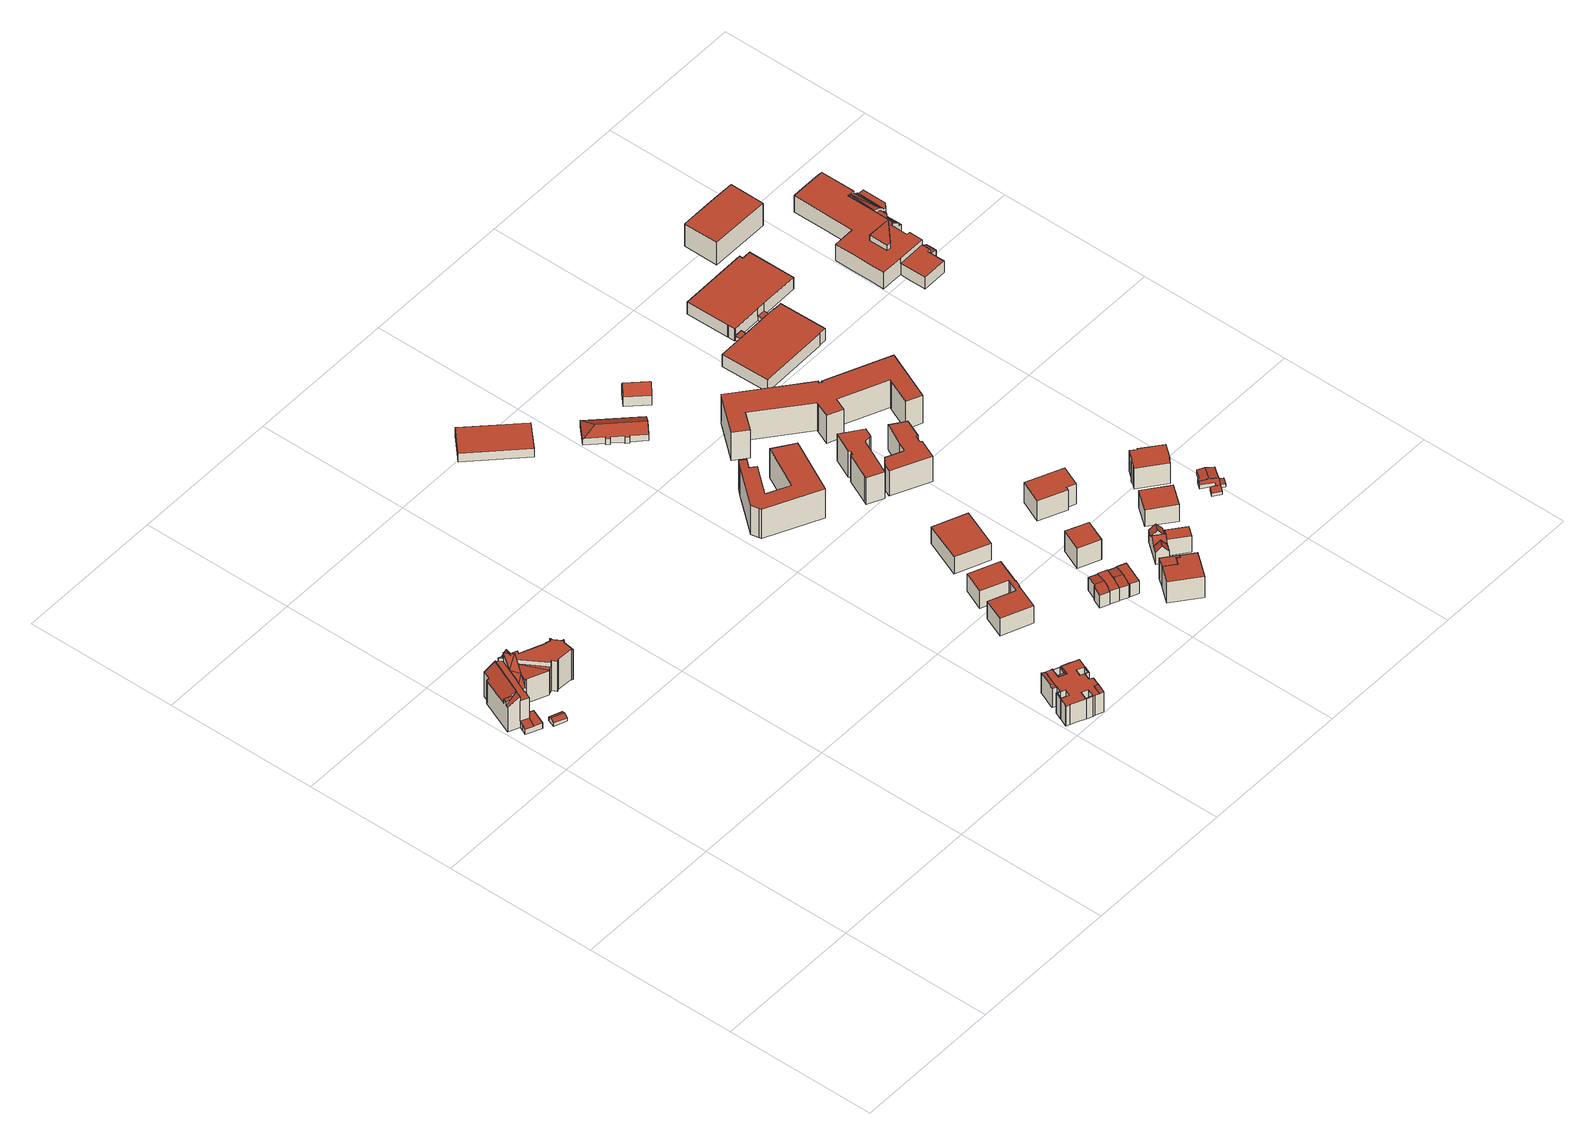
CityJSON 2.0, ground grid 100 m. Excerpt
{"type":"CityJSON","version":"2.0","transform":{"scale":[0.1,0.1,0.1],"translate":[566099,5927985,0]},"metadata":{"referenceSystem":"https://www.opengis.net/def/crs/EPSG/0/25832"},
"CityObjects":{
"building1":{"type":"Building","attributes":{"Gemeindeschluessel":"02100137","Geometrietyp2DReferenz":"3000","function":"31001_2460","roofType":"3100","measuredHeight":4.03,"storeysAboveGround":1},"address":[{"country":"Germany","locality":"Hamburg","thoroughfareName":"Mengestraße","postcode":"21107"}],"geometry":[{"type":"Solid","lod":"2","boundaries":[[[[0,1,2,3]],[[4,5,1,0]],[[3,2,6,7]],[[5,4,8,9]],[[4,0,3,7,8]],[[2,1,5,9,6]],[[9,8,7,6]]]],"semantics":{"surfaces":[{"type":"RoofSurface"},{"type":"WallSurface"},{"type":"GroundSurface"}],"values":[[0,0,1,1,1,1,2]]}}]},
"building2":{"type":"Building","attributes":{"name":"Kundenzentrum Wilhelmsburg","Gemeindeschluessel":"02100137","Geometrietyp2DReferenz":"3000","function":"31001_3010","roofType":"1000","measuredHeight":27.87,"storeysAboveGround":5},"address":[{"country":"Germany","locality":"Hamburg","thoroughfareNumber":"19","thoroughfareName":"Mengestraße","postcode":"21107"}],"geometry":[{"type":"Solid","lod":"2","boundaries":[[[[10,11,12,13,14]],[[15,16,17,18,19,11]],[[20,21,22,23,24,25]],[[26,27,28]],[[29,30,31,32]],[[29,32,33]],[[34,30,29]],[[35,36,37,38]],[[39,40,41,42]],[[43,44,45,39,42,46]],[[47,48,49,50]],[[10,15,11]],[[18,17,51]],[[19,12,11]],[[52,17,16]],[[24,23,53,54]],[[55,56,57,58]],[[56,59,60,57]],[[61,62,28,27]],[[63,64,22,21]],[[62,65,26,28]],[[66,20,25]],[[67,68,69,70]],[[71,31,30]],[[72,30,73,41]],[[29,49,46,34]],[[74,29,33]],[[75,76,77,78]],[[76,79,80,77]],[[36,35,81,82]],[[35,38,41,40]],[[41,38,37,83,72]],[[45,44,84,85]],[[86,87,43,46]],[[88,89,90,91]],[[89,92,93,90]],[[92,94,95,93]],[[94,96,97,95]],[[96,98,99,97]],[[100,101,102,103]],[[101,104,105,102]],[[104,106,107,105]],[[106,108,109,107]],[[108,110,111,109]],[[110,112,113,111]],[[112,114,115,113]],[[114,116,117,115]],[[116,118,119,117]],[[120,86,46,49,48]],[[121,122,123,124]],[[71,30,72,83,68,67,125,65,62,61,126,64,63,127,128,129]],[[58,130,13,12,19,18,51,55]],[[16,15,10,14,126,61,27,26,65,125,131,52]],[[129,128,132,133]],[[79,74,33,32,31,71,129,133,80]],[[134,135,136,78,77,80,133,132,137,138,54,53,139,130,58,57,60,70,69,82,81,140,141,85,84,91,90,93,95,97,99,124,123,103,102,105,107,109,111,113,115,117,119,142]],[[118,116,114,112,110,108,106,104,101,100,122,121,98,96,94,92,89,88,87,86,120,143,144]],[[139,64,126,14,13,130]],[[35,40,39,45,85,81]],[[134,143,120,48,47,135]],[[143,134,142,144]],[[144,142,119,118]],[[100,103,123,122]],[[121,124,99,98]],[[84,44,43,87,88,91]],[[135,47,50,145,136]],[[78,136,145,75]],[[46,42,41,73,34]],[[69,68,83,37,36,82]],[[138,137,146,147]],[[132,128,127,148,146,137]],[[60,59,131,125,67,70]],[[138,147,66,25,24,54]],[[127,63,21,20,148]],[[53,23,22,64,139]],[[85,141,140,81]],[[145,50,49,29,74,79,76,75]],[[73,30,34]],[[20,66,147,146,148]],[[131,59,56,55,51,17,52]]]],"semantics":{"surfaces":[{"type":"RoofSurface"},{"type":"WallSurface"},{"type":"GroundSurface"}],"values":[[0,0,0,0,0,0,0,0,0,0,0,1,1,1,1,1,1,1,1,1,1,1,1,1,1,1,1,1,1,1,1,1,1,1,1,1,1,1,1,1,1,1,1,1,1,1,1,1,1,1,0,1,1,1,1,2,0,1,1,1,1,1,1,1,1,1,1,1,1,1,1,1,1,1,1,0,0,0,0,0]]}}]},
"building3":{"type":"Building","attributes":{"Gemeindeschluessel":"02100137","Geometrietyp2DReferenz":"3000","function":"31001_1010","roofType":"1000","measuredHeight":15.81,"storeysAboveGround":4},"address":[{"country":"Germany","locality":"Hamburg","thoroughfareNumber":"6","thoroughfareName":"Am Inselpark","postcode":"21109"}],"geometry":[{"type":"Solid","lod":"2","boundaries":[[[[149,150,151]],[[152,153,151,150,154]],[[155,156,157,158]],[[159,160,161,162,155,158]],[[163,164,165,166,167,168]],[[169,161,160,152,154]],[[170,171,172,173]],[[174,175,176,177]],[[175,178,179,176]],[[180,181,182,183]],[[184,185,186,187]],[[188,189,171,170]],[[190,191,157,156]],[[192,193,194,195]],[[193,196,150,149]],[[197,198,199,200]],[[196,201,154,150]],[[202,203,204,205]],[[206,207,167,166]],[[208,209,210,211]],[[164,212,165]],[[163,168,213,214]],[[215,216,217,218]],[[201,219,169,154]],[[206,166,165]],[[220,221,222,223]],[[221,224,225,222]],[[226,227,228,229]],[[227,230,231,228]],[[232,233,234,235]],[[236,237,238,239]],[[156,155,162,240,241,242,243,244,190]],[[169,219,245,246,247,220,223,248,249,250,251,240,162,161]],[[225,252,239,238,253,218,217,254,255,256,214,213,257,211,210,258,259,260,261,262,177,176,179,229,228,231,183,182,263,264,265,266,267,268,243,242,241,240,251,250,249,248,223,222],[269,270,271,272,273,274,275,276,277],[278,195,194,279,280,281,282,283,284],[200,199,205,204,285],[286,235,234,287,288,289,187,186]],[[290,291,292,293,209,208,207,206,165,212,294,295,216,215,296,237,236,297,224,221,220,247,246,245,219,201,196,193,192,191,190,244,298,299,300,181,180,230,227,226,178,175,174,301],[302,185,184,303,304,305,233,232],[306,203,202,198,197],[307,308,309,310,311,312,313,314,315]],[[259,292,291,290,261,260]],[[300,299,298,316,317,188,170,173,181]],[[171,189,318,319,320,267,266,265,264,263,172]],[[284,283,159,158,157,191,192,195,278]],[[149,151,153,280,279,194,193]],[[152,160,159,283,282,281,280,153]],[[256,255,254,295,294,212,164,163,214]],[[270,269,307,315,314,271]],[[312,311,274,273,272,271,314,313]],[[310,309,276,275,274,311]],[[252,225,224,297,236,239]],[[276,309,308,307,269,277]],[[295,254,217,216]],[[238,237,296,215,218,253]],[[213,168,167,207,208,211,257]],[[210,209,293,292,259,258]],[[205,199,198,202]],[[204,203,306,197,200,285]],[[298,244,243,268,267,320,316]],[[186,185,302,232,235,286]],[[303,184,187,289,288,304]],[[181,173,172,263,182]],[[183,231,230,180]],[[304,288,287,234,233,305]],[[261,290,301,174,177,262]],[[226,229,179,178]],[[317,316,320,319,318,189,188]]]],"semantics":{"surfaces":[{"type":"RoofSurface"},{"type":"WallSurface"},{"type":"GroundSurface"}],"values":[[0,0,0,0,0,0,0,1,1,1,1,1,1,1,1,1,1,1,1,1,1,1,1,1,1,1,1,1,1,1,1,1,1,2,0,1,1,1,1,1,1,1,1,1,1,1,1,1,1,1,1,1,1,1,1,1,1,1,1,1,1,0]]}}]},
"building4":{"type":"Building","attributes":{"Gemeindeschluessel":"02100137","Geometrietyp2DReferenz":"3000","function":"31001_1010","roofType":"1000","measuredHeight":13.45,"storeysAboveGround":3},"address":[{"country":"Germany","locality":"Hamburg","thoroughfareNumber":"3a","thoroughfareName":"Am Inselpark","postcode":"21109"}],"geometry":[{"type":"Solid","lod":"2","boundaries":[[[[321,322,323,324]],[[325,326,327,328]],[[329,330,331,332]],[[333,334,335,336]],[[337,338,339,340]],[[338,341,342,339]],[[341,343,344,342]],[[336,345,346,333]],[[331,347,324,323,345,336,335,328,327,340,339,342,344,332]],[[330,329,343,341,338,337,326,325,334,333,346,322,321,348]],[[329,332,344,343]],[[348,347,331,330]],[[325,328,335,334]],[[337,340,327,326]],[[321,324,347,348]],[[346,345,323,322]]]],"semantics":{"surfaces":[{"type":"WallSurface"},{"type":"GroundSurface"},{"type":"RoofSurface"}],"values":[[0,0,0,0,0,0,0,0,1,2,0,0,0,0,0,0]]}}]},
"building5":{"type":"Building","attributes":{"Gemeindeschluessel":"02100137","Geometrietyp2DReferenz":"3000","function":"31001_2010","roofType":"1000","measuredHeight":6.6,"storeysAboveGround":1},"address":[{"country":"Germany","locality":"Hamburg","thoroughfareName":"Dratelnstraße","postcode":"21109"}],"geometry":[{"type":"Solid","lod":"2","boundaries":[[[[349,350,351,352]],[[353,354,355,356]],[[351,350,353,356]],[[350,349,354,353]],[[349,352,355,354]],[[352,351,356,355]]]],"semantics":{"surfaces":[{"type":"RoofSurface"},{"type":"GroundSurface"},{"type":"WallSurface"}],"values":[[0,1,2,2,2,2]]}}]},
"building6":{"type":"Building","attributes":{"Gemeindeschluessel":"02100137","Geometrietyp2DReferenz":"3000","function":"31001_1020","roofType":"1000","measuredHeight":22.64,"storeysAboveGround":7},"address":[{"country":"Germany","locality":"Hamburg","thoroughfareNumber":"14a","thoroughfareName":"Neuenfelder Straße","postcode":"21109"}],"geometry":[{"type":"Solid","lod":"2","boundaries":[[[[357,358,359,360]],[[361,362,363,364]],[[365,366,367,368]],[[369,370,371,372]],[[368,373,374,365]],[[366,361,364,367]],[[360,359,375,372,371,376,377,378,379,373,368,367,364,363,380]],[[362,361,366,365,374,381,382,383,384,370,369,385,358,357,386]],[[385,375,359,358]],[[386,380,363,362]],[[384,376,371,370]],[[374,373,379,381]],[[369,372,375,385]],[[383,377,376,384]],[[381,379,378,382]],[[382,378,377,383]],[[357,360,380,386]]]],"semantics":{"surfaces":[{"type":"WallSurface"},{"type":"GroundSurface"},{"type":"RoofSurface"}],"values":[[0,0,0,0,0,0,1,2,0,0,0,0,0,0,0,0,0]]}}]},
"building7":{"type":"Building","attributes":{"Gemeindeschluessel":"02100137","Geometrietyp2DReferenz":"3000","function":"31001_1010","roofType":"3100","measuredHeight":11.09,"storeysAboveGround":3},"address":[{"country":"Germany","locality":"Hamburg","thoroughfareNumber":"5d","thoroughfareName":"Am Inselpark","postcode":"21109"}],"geometry":[{"type":"Solid","lod":"2","boundaries":[[[[387,388,389,390,391,392,393]],[[394,395,389,388]],[[392,391,396,397]],[[391,390,398,396]],[[387,393,399,400]],[[393,392,397,399]],[[395,394,401,402]],[[394,388,387,400,401]],[[390,389,395,402,398]],[[402,401,400,399,397,396,398]]]],"semantics":{"surfaces":[{"type":"RoofSurface"},{"type":"WallSurface"},{"type":"GroundSurface"}],"values":[[0,0,1,1,1,1,1,1,1,2]]}}]},
"building8":{"type":"Building","attributes":{"Gemeindeschluessel":"02100137","Geometrietyp2DReferenz":"3000","function":"31001_2010","roofType":"1000","measuredHeight":12.98,"storeysAboveGround":4},"address":[{"country":"Germany","locality":"Hamburg","thoroughfareNumber":"1","thoroughfareName":"Am Inselpark","postcode":"21109"}],"geometry":[{"type":"Solid","lod":"2","boundaries":[[[[403,404,405,406]],[[407,408,409,410]],[[405,404,407,410]],[[404,403,408,407]],[[403,406,409,408]],[[406,405,410,409]]]],"semantics":{"surfaces":[{"type":"RoofSurface"},{"type":"GroundSurface"},{"type":"WallSurface"}],"values":[[0,1,2,2,2,2]]}}]},
"building9":{"type":"Building","attributes":{"Gemeindeschluessel":"02100137","Geometrietyp2DReferenz":"3000","function":"31001_1010","roofType":"1000","measuredHeight":10.11,"storeysAboveGround":3},"address":[{"country":"Germany","locality":"Hamburg","thoroughfareNumber":"5c","thoroughfareName":"Am Inselpark","postcode":"21109"}],"geometry":[{"type":"Solid","lod":"2","boundaries":[[[[411,412,413,414,415,416,417]],[[400,401,418,419,420,421,399]],[[416,415,400,399]],[[415,414,401,400]],[[414,413,418,401]],[[413,412,419,418]],[[412,411,420,419]],[[411,417,421,420]],[[417,416,399,421]]]],"semantics":{"surfaces":[{"type":"RoofSurface"},{"type":"GroundSurface"},{"type":"WallSurface"}],"values":[[0,1,2,2,2,2,2,2,2]]}}]},
"building10":{"type":"Building","attributes":{"Gemeindeschluessel":"02100137","Geometrietyp2DReferenz":"3000","function":"31001_1010","roofType":"3100","measuredHeight":10.87,"storeysAboveGround":3},"address":[{"country":"Germany","locality":"Hamburg","thoroughfareNumber":"5b","thoroughfareName":"Am Inselpark","postcode":"21109"}],"geometry":[{"type":"Solid","lod":"2","boundaries":[[[[422,423,424,425,426,427,428]],[[429,430,425,424]],[[427,426,431,432]],[[423,422,433,434]],[[422,428,435,433]],[[428,427,432,435]],[[430,429,436,437]],[[429,424,423,434,436]],[[426,425,430,437,431]],[[437,436,434,433,435,432,431]]]],"semantics":{"surfaces":[{"type":"RoofSurface"},{"type":"WallSurface"},{"type":"GroundSurface"}],"values":[[0,0,1,1,1,1,1,1,1,2]]}}]},
"building11":{"type":"Building","attributes":{"Gemeindeschluessel":"02100137","Geometrietyp2DReferenz":"3000","function":"31001_2080","roofType":"3200","measuredHeight":8.61,"storeysAboveGround":1},"address":[{"country":"Germany","locality":"Hamburg","thoroughfareNumber":"31a","thoroughfareName":"Dratelnstraße","postcode":"21109"}],"geometry":[{"type":"Solid","lod":"2","boundaries":[[[[438,439,440,441]],[[442,443,444,445,446,447,448,449,450,438,441,451]],[[452,439,438,450]],[[440,439,453,454]],[[449,448,455,456]],[[448,447,457,455]],[[447,446,458,457]],[[446,445,459,458]],[[445,444,460,459]],[[444,443,461,460]],[[443,442,462,461]],[[442,451,463,462]],[[439,452,464,453]],[[455,457,458,459,460,461,462,463,454,453,464,456]],[[464,452,450,449,456]],[[463,451,441,440,454]]]],"semantics":{"surfaces":[{"type":"RoofSurface"},{"type":"WallSurface"},{"type":"GroundSurface"}],"values":[[0,0,0,1,1,1,1,1,1,1,1,1,1,2,1,1]]}}]},
"building12":{"type":"Building","attributes":{"Gemeindeschluessel":"02100137","Geometrietyp2DReferenz":"3000","function":"31001_1010","roofType":"1000","measuredHeight":10.11,"storeysAboveGround":3},"address":[{"country":"Germany","locality":"Hamburg","thoroughfareNumber":"5a","thoroughfareName":"Am Inselpark","postcode":"21109"}],"geometry":[{"type":"Solid","lod":"2","boundaries":[[[[465,466,434,433]],[[466,467,436,434]],[[467,468,469,436]],[[470,465,433,471]],[[472,470,471,473]],[[468,472,473,469]],[[473,471,433,434,436,469]],[[468,467,466,465,470,472]]]],"semantics":{"surfaces":[{"type":"WallSurface"},{"type":"GroundSurface"},{"type":"RoofSurface"}],"values":[[0,0,0,0,0,0,1,2]]}}]},
"building13":{"type":"Building","attributes":{"Gemeindeschluessel":"02100137","Geometrietyp2DReferenz":"3000","function":"31001_1010","roofType":"1000","measuredHeight":16.23,"storeysAboveGround":5},"address":[{"country":"Germany","locality":"Hamburg","thoroughfareNumber":"17","thoroughfareName":"Am Inselpark","postcode":"21109"}],"geometry":[{"type":"Solid","lod":"2","boundaries":[[[[474,475,476,477]],[[478,479,480,481]],[[479,482,483,480]],[[482,484,485,483]],[[484,482,479,478,486,475,474,487]],[[477,476,488,481,480,483,485,489]],[[485,484,487,489]],[[488,486,478,481]],[[489,487,474,477]],[[476,475,486,488]]]],"semantics":{"surfaces":[{"type":"WallSurface"},{"type":"RoofSurface"},{"type":"GroundSurface"}],"values":[[0,0,0,0,1,2,0,0,0,0]]}}]},
"building14":{"type":"Building","attributes":{"Gemeindeschluessel":"02100137","Geometrietyp2DReferenz":"3000","function":"51009_1610","roofType":"1000","measuredHeight":16.01},"address":[{"country":"Germany","locality":"Hamburg","postcode":"21109"}],"geometry":[{"type":"Solid","lod":"2","boundaries":[[[[490,491,492,493]],[[494,495,496,497]],[[495,490,493,496]],[[498,499,500,501]],[[499,494,497,500]],[[501,492,491,498]],[[501,500,497,496,493,492]],[[491,490,495,494,499,498]]]],"semantics":{"surfaces":[{"type":"WallSurface"},{"type":"GroundSurface"},{"type":"RoofSurface"}],"values":[[0,0,0,0,0,0,1,2]]}}]},
"building15":{"type":"Building","attributes":{"Gemeindeschluessel":"02100137","Geometrietyp2DReferenz":"3000","function":"31001_1010","roofType":"1000","measuredHeight":15.53,"storeysAboveGround":5},"address":[{"country":"Germany","locality":"Hamburg","thoroughfareNumber":"7","thoroughfareName":"Am Inselpark","postcode":"21109"}],"geometry":[{"type":"Solid","lod":"2","boundaries":[[[[502,503,504,505]],[[506,507,508,509]],[[504,503,506,509]],[[503,502,507,506]],[[502,505,508,507]],[[505,504,509,508]]]],"semantics":{"surfaces":[{"type":"RoofSurface"},{"type":"GroundSurface"},{"type":"WallSurface"}],"values":[[0,1,2,2,2,2]]}}]},
"building16":{"type":"Building","attributes":{"Gemeindeschluessel":"02100137","Geometrietyp2DReferenz":"3000","function":"31001_1120","roofType":"1000","measuredHeight":20.43,"storeysAboveGround":6},"address":[{"country":"Germany","locality":"Hamburg","thoroughfareNumber":"16a","thoroughfareName":"Neuenfelder Straße","postcode":"21109"}],"geometry":[{"type":"Solid","lod":"2","boundaries":[[[[510,511,512,513]],[[511,514,515,512]],[[516,517,518,519]],[[520,521,522,523]],[[524,520,523,525]],[[526,527,528,529]],[[527,530,531,528]],[[530,532,533,531]],[[517,516,534,532,530,527,526,521,520,524,514,511,510,535,536]],[[519,518,537,538,513,512,515,525,523,522,529,528,531,533,539]],[[533,532,534,539]],[[522,521,526,529]],[[537,536,535,538]],[[518,517,536,537]],[[539,534,516,519]],[[515,514,524,525]],[[538,535,510,513]]]],"semantics":{"surfaces":[{"type":"WallSurface"},{"type":"RoofSurface"},{"type":"GroundSurface"}],"values":[[0,0,0,0,0,0,0,0,1,2,0,0,0,0,0,0,0]]}}]},
"building17":{"type":"Building","attributes":{"Gemeindeschluessel":"02100137","Geometrietyp2DReferenz":"3000","function":"31001_1010","roofType":"3100","measuredHeight":13.39,"storeysAboveGround":2},"address":[{"country":"Germany","locality":"Hamburg","thoroughfareNumber":"29","thoroughfareName":"Dratelnstraße","postcode":"21109"}],"geometry":[{"type":"Solid","lod":"2","boundaries":[[[[540,541,542,543,544,545]],[[546,547,543,542]],[[541,540,548,549]],[[540,545,550,548]],[[545,544,551,550]],[[547,546,552,553]],[[546,542,541,549,552]],[[544,543,547,553,551]],[[553,552,549,548,550,551]]]],"semantics":{"surfaces":[{"type":"RoofSurface"},{"type":"WallSurface"},{"type":"GroundSurface"}],"values":[[0,0,1,1,1,1,1,1,2]]}}]},
"building18":{"type":"Building","attributes":{"Gemeindeschluessel":"02100137","Geometrietyp2DReferenz":"3000","function":"31001_1010","roofType":"1000","measuredHeight":19.42,"storeysAboveGround":6},"address":[{"country":"Germany","locality":"Hamburg","thoroughfareNumber":"16c","thoroughfareName":"Neuenfelder Straße","postcode":"21109"}],"geometry":[{"type":"Solid","lod":"2","boundaries":[[[[554,555,556,557]],[[555,558,559,556]],[[558,560,561,559]],[[560,562,563,561]],[[562,564,565,563]],[[566,567,568,569]],[[567,570,571,568]],[[570,572,573,571]],[[572,574,575,573]],[[574,576,577,575]],[[576,578,579,577]],[[578,580,581,579]],[[580,582,583,581]],[[582,580,578,576,574,572,570,567,566,564,562,560,558,555,554,584]],[[557,556,559,561,563,565,569,568,571,573,575,577,579,581,583,585]],[[565,564,566,569]],[[583,582,584,585]],[[585,584,554,557]]]],"semantics":{"surfaces":[{"type":"WallSurface"},{"type":"RoofSurface"},{"type":"GroundSurface"}],"values":[[0,0,0,0,0,0,0,0,0,0,0,0,0,1,2,0,0,0]]}}]},
"building19":{"type":"Building","attributes":{"Gemeindeschluessel":"02100137","Geometrietyp2DReferenz":"3000","function":"31001_1130","roofType":"1000","measuredHeight":13.15,"storeysAboveGround":4},"address":[{"country":"Germany","locality":"Hamburg","thoroughfareNumber":"15","thoroughfareName":"Am Inselpark","postcode":"21109"}],"geometry":[{"type":"Solid","lod":"2","boundaries":[[[[586,587,588,589,590]],[[591,592,586,590,593]],[[594,595,596,597,598,599,600,587,592]],[[601,599,598,602,603,604,605,606,607]],[[608,609,610,611,607]],[[612,613,614,615,602,597]],[[616,617,609,608,606]],[[594,592,591]],[[600,588,587]],[[601,607,611]],[[605,616,606]],[[612,597,596]],[[615,603,602]],[[614,613,618,619]],[[589,588,600,599,601,611,610,620,621]],[[622,621,620,623,624,619,618,625]],[[606,608,607]],[[620,610,609,617,623]],[[624,604,603,615,614,619]],[[623,617,616,605,604,624]],[[618,613,612,596,595,625]],[[602,598,597]],[[625,595,594,591,593,622]],[[622,593,590,589,621]],[[587,586,592]]]],"semantics":{"surfaces":[{"type":"RoofSurface"},{"type":"WallSurface"},{"type":"GroundSurface"}],"values":[[0,0,0,0,0,0,0,1,1,1,1,1,1,1,1,2,1,1,1,1,1,1,1,1,1]]}}]},
"building20":{"type":"Building","attributes":{"Gemeindeschluessel":"02100137","Geometrietyp2DReferenz":"3000","function":"31001_1010","roofType":"1000","measuredHeight":15.73,"storeysAboveGround":5},"address":[{"country":"Germany","locality":"Hamburg","thoroughfareNumber":"9","thoroughfareName":"Am Inselpark","postcode":"21109"}],"geometry":[{"type":"Solid","lod":"2","boundaries":[[[[626,627,628,629,630,631]],[[632,633,634,635,636,637]],[[630,629,632,637]],[[629,628,633,632]],[[628,627,634,633]],[[627,626,635,634]],[[626,631,636,635]],[[631,630,637,636]]]],"semantics":{"surfaces":[{"type":"RoofSurface"},{"type":"GroundSurface"},{"type":"WallSurface"}],"values":[[0,1,2,2,2,2,2,2]]}}]},
"building21":{"type":"Building","attributes":{"Gemeindeschluessel":"02100137","Geometrietyp2DReferenz":"3000","function":"31001_1110","roofType":"1000","measuredHeight":21.66,"storeysAboveGround":6},"address":[{"country":"Germany","locality":"Hamburg","thoroughfareNumber":"32a","thoroughfareName":"Dratelnstraße","postcode":"21109"}],"geometry":[{"type":"Solid","lod":"2","boundaries":[[[[638,639,640,641]],[[642,643,644,645]],[[646,647,648,649]],[[650,651,652,653]],[[654,655,656,657]],[[658,659,660,661]],[[659,662,663,660]],[[664,665,666,667]],[[668,669,670,671]],[[672,673,674,675]],[[676,677,678,679]],[[649,640,639,646]],[[679,663,662,676]],[[675,670,669,672]],[[677,668,671,678]],[[666,653,652,657,656,645,644,641,640,649,648,680,661,660,663,679,678,671,670,675,674,667]],[[642,655,654,651,650,665,664,673,672,669,668,677,676,662,659,658,681,647,646,639,638,643]],[[681,680,648,647]],[[654,657,652,651]],[[650,653,666,665]],[[664,667,674,673]],[[658,661,680,681]],[[642,645,656,655]],[[638,641,644,643]]]],"semantics":{"surfaces":[{"type":"WallSurface"},{"type":"GroundSurface"},{"type":"RoofSurface"}],"values":[[0,0,0,0,0,0,0,0,0,0,0,0,0,0,0,1,2,0,0,0,0,0,0,0]]}}]},
"building22":{"type":"Building","attributes":{"Gemeindeschluessel":"02100137","Geometrietyp2DReferenz":"3000","function":"31001_1010","roofType":"1000","measuredHeight":13.1,"storeysAboveGround":4},"address":[{"country":"Germany","locality":"Hamburg","thoroughfareNumber":"13","thoroughfareName":"Am Inselpark","postcode":"21109"}],"geometry":[{"type":"Solid","lod":"2","boundaries":[[[[682,683,684,685]],[[686,687,688,689]],[[684,683,686,689]],[[683,682,687,686]],[[682,685,688,687]],[[685,684,689,688]]]],"semantics":{"surfaces":[{"type":"RoofSurface"},{"type":"GroundSurface"},{"type":"WallSurface"}],"values":[[0,1,2,2,2,2]]}}]},
"building23":{"type":"Building","attributes":{"Gemeindeschluessel":"02100137","Geometrietyp2DReferenz":"3000","function":"31001_1010","roofType":"1000","measuredHeight":15.74,"storeysAboveGround":5},"address":[{"country":"Germany","locality":"Hamburg","thoroughfareNumber":"11","thoroughfareName":"Am Inselpark","postcode":"21109"}],"geometry":[{"type":"Solid","lod":"2","boundaries":[[[[690,691,692,693,694,695,696,697,698,699,700,701]],[[702,703,704,705,706,707,708,709,710,711,712,713]],[[700,699,702,713]],[[699,698,703,702]],[[698,697,704,703]],[[697,696,705,704]],[[696,695,706,705]],[[695,694,707,706]],[[694,693,708,707]],[[693,692,709,708]],[[692,691,710,709]],[[691,690,711,710]],[[690,701,712,711]],[[701,700,713,712]]]],"semantics":{"surfaces":[{"type":"RoofSurface"},{"type":"GroundSurface"},{"type":"WallSurface"}],"values":[[0,1,2,2,2,2,2,2,2,2,2,2,2,2]]}}]},
"building24":{"type":"Building","attributes":{"Gemeindeschluessel":"02100137","Geometrietyp2DReferenz":"3000","function":"31001_1310","roofType":"1000","measuredHeight":2.39,"storeysAboveGround":1},"address":[{"country":"Germany","locality":"Hamburg","thoroughfareName":"Am Inselpark","postcode":"21109"}],"geometry":[{"type":"Solid","lod":"2","boundaries":[[[[714,715,716,717,718]],[[719,720,721,722,723]],[[717,716,719,723]],[[716,715,720,719]],[[715,714,721,720]],[[714,718,722,721]],[[718,717,723,722]]]],"semantics":{"surfaces":[{"type":"RoofSurface"},{"type":"GroundSurface"},{"type":"WallSurface"}],"values":[[0,1,2,2,2,2,2]]}}]},
"building25":{"type":"Building","attributes":{"Gemeindeschluessel":"02100137","Geometrietyp2DReferenz":"3000","function":"31001_3210","roofType":"1000","measuredHeight":9.25,"storeysAboveGround":1},"address":[{"country":"Germany","locality":"Hamburg","thoroughfareName":"Dratelnstraße","postcode":"21109"}],"geometry":[{"type":"Solid","lod":"2","boundaries":[[[[724,725,726,727]],[[728,729,730,731]],[[726,725,732,733]],[[734,735,724,727]],[[736,737,738,739]],[[737,740,741,738]],[[740,742,743,741]],[[742,744,745,743]],[[744,746,747,745]],[[746,748,749,747]],[[746,744,742,740,737,736,750,735,734,751,729,728,748]],[[730,752,733,732,753,739,738,741,743,745,747,749,731]],[[749,748,728,731]],[[753,750,736,739]],[[752,751,734,727,726,733]],[[732,725,724,735,750,753]],[[730,729,751,752]]]],"semantics":{"surfaces":[{"type":"RoofSurface"},{"type":"WallSurface"},{"type":"GroundSurface"}],"values":[[0,1,1,1,1,1,1,1,1,1,0,2,1,1,1,1,1]]}}]},
"building26":{"type":"Building","attributes":{"Gemeindeschluessel":"02100137","Geometrietyp2DReferenz":"3000","function":"31001_1010","roofType":"3100","measuredHeight":4.17,"storeysAboveGround":1},"address":[{"country":"Germany","locality":"Hamburg","thoroughfareNumber":"31","thoroughfareName":"Am Inselpark","postcode":"21109"}],"geometry":[{"type":"Solid","lod":"2","boundaries":[[[[754,755,756,757,758,759,760,761,762,763,764,765]],[[766,767,768,769,770,771,765]],[[772,773,767,766,764]],[[774,775,760,776,777]],[[754,765,771]],[[763,772,764]],[[761,760,775]],[[758,757,778,779]],[[757,756,780,778]],[[756,755,781,780]],[[770,769,782,783]],[[769,768,784,782]],[[776,760,759]],[[774,777,785,786]],[[786,785,779,778,780,781,783,782,784,787,788]],[[764,766,765]],[[784,768,767,773,787]],[[785,777,776,759,758,779]],[[788,762,761,775,774,786]],[[787,773,772,763,762,788]],[[781,755,754,771,770,783]]]],"semantics":{"surfaces":[{"type":"RoofSurface"},{"type":"WallSurface"},{"type":"GroundSurface"}],"values":[[0,0,0,0,1,1,1,1,1,1,1,1,1,1,2,1,1,1,1,1,1]]}}]},
"building27":{"type":"Building","attributes":{"Gemeindeschluessel":"02100137","Geometrietyp2DReferenz":"3000","function":"31001_3210","roofType":"1000","measuredHeight":9.24,"storeysAboveGround":1},"address":[{"country":"Germany","locality":"Hamburg","thoroughfareName":"Dratelnstraße","postcode":"21109"}],"geometry":[{"type":"Solid","lod":"2","boundaries":[[[[789,790,791,792]],[[793,794,795,733]],[[794,796,797,795]],[[796,798,799,797]],[[798,800,801,799]],[[802,803,791,790]],[[789,792,804,739]],[[805,806,807,808]],[[806,809,810,807]],[[809,811,812,810]],[[811,813,814,812]],[[808,801,800,805]],[[803,802,815,813,811,809,806,805,800,798,796,794,793,816]],[[739,804,817,733,795,797,799,801,808,807,810,812,814,818]],[[817,816,793,733]],[[804,792,791,803,816,817]],[[818,815,802,790,789,739]],[[814,813,815,818]]]],"semantics":{"surfaces":[{"type":"RoofSurface"},{"type":"WallSurface"},{"type":"GroundSurface"}],"values":[[0,1,1,1,1,1,1,1,1,1,1,1,0,2,1,1,1,1]]}}]},
"building28":{"type":"Building","attributes":{"Gemeindeschluessel":"02100137","Geometrietyp2DReferenz":"3000","function":"31001_3020","roofType":"1000","measuredHeight":17.22,"storeysAboveGround":4},"address":[{"country":"Germany","locality":"Hamburg","thoroughfareName":"Dratelnstraße","postcode":"21109"}],"geometry":[{"type":"Solid","lod":"2","boundaries":[[[[819,820,821,822,823]],[[824,825,826,827,828]],[[822,821,824,828]],[[821,820,825,824]],[[820,819,826,825]],[[819,823,827,826]],[[827,823,822,828]]]],"semantics":{"surfaces":[{"type":"RoofSurface"},{"type":"GroundSurface"},{"type":"WallSurface"}],"values":[[0,1,2,2,2,2,2]]}}]},
"building29":{"type":"Building","attributes":{"name":"Staatliche Gewerbeschule Informations- und Elektrotechnik, Chemie- und Automatisierungstechnik","Gemeindeschluessel":"02100137","Geometrietyp2DReferenz":"3000","function":"31001_3020","roofType":"1000","measuredHeight":16.63,"storeysAboveGround":3},"address":[{"country":"Germany","locality":"Hamburg","thoroughfareNumber":"26","thoroughfareName":"Dratelnstraße","postcode":"21109"}],"geometry":[{"type":"Solid","lod":"2","boundaries":[[[[829,830,831,832]],[[833,834,835]],[[833,835,836]],[[837,838,839,840,833]],[[841,842,843]],[[843,842,844]],[[845,843,844]],[[846,833,836]],[[847,848,849,850]],[[851,852,853]],[[854,855,856,857]],[[858,851,853,859]],[[860,861,862]],[[863,864,851,858]],[[865,866,867,860,862]],[[868,869,870]],[[871,872,873,874,875]],[[876,877,878,879,880,881,882]],[[883,884,885,886]],[[887,888,889,890]],[[831,830,891,892]],[[830,829,893,891]],[[829,832,894,893]],[[832,831,892,894]],[[895,896,897,898]],[[899,900,901,902]],[[900,903,904,901]],[[834,833,840]],[[837,833,846]],[[842,841,905,906]],[[841,843,905]],[[907,843,845]],[[853,908,856,855]],[[847,850,861,860]],[[859,853,855,854]],[[864,863,869,868]],[[865,862,874,873]],[[872,871,909,910]],[[879,878,911,912]],[[878,877,913,911]],[[914,915,916,857,856,908,836,835,917,918]],[[852,851,864,868,870,875,874,862,861,850,849,844,842,906,839,838]],[[919,920,909,871,875,870,869,863,858,921]],[[922,923,924,880,879,912,925,926,927,928,929,930,931]],[[920,919,921,932,916,915,914,918,933,898,897,934,935,936,902,901,904,937,938,939,940,890,889,941,942,943,944,945,946,947,948,949,950,929,928,927,926,925,912,911,913,951,952,953,910,909]],[[884,883,954,955,956,896,895,957,917,958,906,905,843,907,924,923,922,931,930,959,960,961,962,963,964,965,966],[893,894,892,891]],[[964,963,962,947,946,945,944,965]],[[942,884,966,965,944,943]],[[967,885,884,942,941,889,888]],[[959,930,929,950,949,960]],[[873,872,910,953,952,866,865]],[[952,951,913,877,876,867,866]],[[854,857,916,932,921,858,859]],[[860,867,876,882,881,848,847]],[[844,849,848,881,880,924,907,845]],[[836,846,852,838,837,846]],[[937,904,903,968,969,938]],[[933,918,917,957,895,898]],[[834,840,839,906,958,917,835]],[[938,969,970,971,972,940,939]],[[940,972,887,890]],[[971,970,973,974,954,883,886]],[[974,899,902,936,935,955,954]],[[934,897,896,956,955,935]],[[960,949,948,947,962,961]],[[853,852,846,836,908]],[[968,903,900,899,974,973,970,969]],[[972,971,886,885,967,888,887]]]],"semantics":{"surfaces":[{"type":"RoofSurface"},{"type":"WallSurface"},{"type":"GroundSurface"}],"values":[[0,0,0,0,0,0,0,0,0,0,0,0,0,0,0,0,0,0,1,1,1,1,1,1,1,1,1,1,1,1,1,1,1,1,1,1,1,1,1,1,1,1,1,1,2,0,1,1,1,1,1,1,1,1,1,1,1,1,1,1,1,1,1,1,1,0,0,0]]}}]}
},
"vertices":[
[294,2253,58],[214,2285,58],[204,2259,44],[284,2228,44],[304,2279,44],[225,2310,44],[204,2259,18],[284,2228,18],[304,2279,18],[225,2310,18],
[97,2437,256],[54,2440,233],[14,2442,212],[7,2426,212],[78,2395,256],[97,2437,233],[98,2440,233],[65,2454,233],[27,2471,233],[14,2442,233],[115,2337,62],[130,2371,69],[79,2394,69],[69,2370,64],[55,2339,57],[106,2317,57],[98,2440,19],[97,2437,19],[105,2437,19],[260,2539,211],[225,2591,227],[190,2509,146],[190,2509,147],[237,2488,147],[289,2608,298],[262,2677,253],[261,2676,253],[241,2685,253],[256,2662,253],[286,2666,296],[262,2677,251],[256,2662,251],[272,2635,296],[310,2655,251],[308,2656,255],[308,2657,255],[289,2608,251],[392,2438,215],[396,2440,220],[289,2608,220],[382,2443,206],[27,2471,198],[98,2440,262],[69,2370,19],[55,2339,19],[108,2657,198],[118,2653,207],[118,2653,19],[108,2657,19],[140,2704,207],[140,2704,19],[97,2437,227],[105,2437,227],[130,2371,227],[79,2394,227],[98,2440,227],[106,2317,62],[217,2670,227],[226,2691,227],[226,2691,19],[217,2670,19],[190,2509,227],[256,2662,227],[256,2662,298],[237,2488,205],[377,2434,205],[245,2492,205],[245,2492,19],[377,2434,19],[242,2486,205],[242,2486,19],[262,2677,19],[261,2676,19],[241,2685,227],[308,2656,19],[308,2657,19],[289,2608,253],[310,2655,253],[348,2639,253],[340,2622,253],[340,2622,19],[348,2639,19],[498,2554,253],[498,2554,19],[500,2559,253],[500,2559,19],[525,2548,253],[525,2548,19],[535,2555,253],[535,2555,19],[541,2549,253],[571,2502,253],[571,2502,19],[541,2549,19],[582,2498,253],[582,2498,19],[579,2492,253],[579,2492,19],[572,2491,253],[572,2491,19],[564,2480,253],[564,2480,19],[554,2410,253],[554,2410,19],[546,2411,253],[546,2411,19],[547,2416,253],[547,2416,19],[443,2423,253],[443,2423,19],[396,2440,253],[537,2562,253],[543,2560,253],[543,2560,19],[537,2562,19],[202,2677,227],[78,2395,227],[150,2417,227],[147,2418,227],[187,2510,227],[7,2426,19],[202,2677,262],[147,2418,19],[187,2510,19],[410,2448,19],[392,2438,19],[381,2443,19],[197,2396,19],[153,2296,19],[79,2394,19],[262,2678,19],[309,2659,19],[428,2415,19],[410,2448,253],[428,2415,253],[381,2443,206],[197,2396,62],[153,2296,62],[150,2417,62],
[2174,286,148],[2170,275,148],[2184,282,155],[2216,272,157],[2215,269,155],[2222,253,148],[2197,337,149],[2196,338,148],[2194,332,148],[2199,330,152],[2234,316,152],[2230,307,158],[2248,316,149],[2236,321,148],[2248,28,158],[2264,67,158],[2246,74,155],[2241,76,154],[2215,14,154],[2238,4,158],[2248,316,148],[2113,251,148],[2090,261,148],[2085,249,148],[2106,233,148],[2021,95,155],[2022,99,155],[2022,99,0],[2021,95,0],[2043,149,155],[2043,149,0],[2090,194,155],[2106,233,155],[2106,233,0],[2090,194,0],[2116,177,155],[2088,188,155],[2088,188,0],[2116,177,0],[2113,251,153],[2090,261,158],[2196,338,155],[2194,332,155],[2193,332,155],[2174,286,155],[2174,286,0],[2193,332,0],[2170,275,155],[2157,99,155],[2138,52,155],[2138,52,0],[2157,99,0],[2222,253,155],[2178,36,155],[2198,82,155],[2198,82,0],[2178,36,0],[2241,76,155],[2215,14,155],[2185,26,155],[2176,30,155],[2176,30,0],[2185,26,0],[2264,67,155],[2238,4,0],[2248,28,0],[2281,175,155],[2265,135,155],[2265,135,0],[2281,175,0],[2248,316,155],[2350,273,155],[2328,220,155],[2328,220,0],[2350,273,0],[2324,211,155],[2324,211,0],[2047,158,155],[2064,198,155],[2064,198,0],[2047,158,0],[2066,204,155],[2066,204,0],[2069,196,155],[2052,155,155],[2052,155,0],[2069,196,0],[2308,170,155],[2305,164,155],[2305,164,0],[2308,170,0],[2236,321,0],[2197,337,0],[2196,338,0],[2187,342,0],[2187,342,155],[2289,299,155],[2326,283,155],[2327,283,155],[2327,283,0],[2326,283,0],[2289,299,0],[2248,316,0],[2324,210,0],[2282,174,0],[2286,119,0],[2281,107,0],[2264,67,0],[2215,14,0],[2175,30,0],[2135,47,0],[2083,69,0],[2045,85,0],[2044,85,0],[2085,249,0],[2090,261,0],[2107,301,0],[2123,340,0],[2133,364,0],[2156,354,0],[2273,232,0],[2256,192,0],[2256,191,0],[2283,180,0],[2284,180,0],[2302,172,0],[2319,212,0],[2319,213,0],[2301,220,0],[2194,332,0],[2184,282,0],[2215,269,0],[2216,272,0],[2230,307,0],[2234,316,0],[2199,330,0],[2197,82,0],[2087,188,0],[2070,148,0],[2099,136,0],[2115,176,0],[2045,85,155],[2083,69,155],[2135,47,155],[2175,30,155],[2281,107,155],[2286,119,155],[2282,174,155],[2324,210,155],[2156,354,155],[2130,291,155],[2113,251,155],[2044,85,155],[2087,188,155],[2115,176,155],[2099,136,155],[2070,148,155],[2197,82,155],[2273,232,155],[2301,220,155],[2319,213,155],[2319,212,155],[2302,172,155],[2284,180,155],[2283,180,155],[2256,191,155],[2256,192,155],[2156,354,153],[2130,291,153],[2107,301,158],[2123,340,158],[2133,364,158],
[2322,814,150],[2380,955,150],[2380,955,16],[2322,814,16],[2415,1038,150],[2473,1178,150],[2473,1178,16],[2415,1038,16],[2584,892,150],[2581,893,150],[2581,893,16],[2584,892,16],[2573,950,150],[2581,969,150],[2581,969,16],[2573,950,16],[2666,1098,150],[2608,957,150],[2608,957,16],[2666,1098,16],[2600,939,150],[2600,939,16],[2604,937,150],[2604,937,16],[2546,886,16],[2546,886,150],[2515,734,16],[2515,734,150],
[1899,3825,85],[1604,4123,85],[1461,3981,85],[1756,3683,85],[1604,4123,19],[1899,3825,19],[1756,3683,19],[1461,3981,19],
[2062,2330,243],[2052,2377,243],[2052,2377,17],[2062,2330,17],[2429,2171,243],[2415,2144,243],[2415,2144,17],[2429,2171,17],[2461,2581,243],[2594,2490,243],[2594,2490,17],[2461,2581,17],[2283,2655,243],[2317,2627,243],[2317,2627,17],[2283,2655,17],[2318,2305,17],[2318,2305,243],[2246,2612,17],[2273,2574,17],[2310,2543,17],[2172,2375,17],[2176,2373,17],[2066,2311,17],[2176,2373,243],[2172,2375,243],[2310,2543,243],[2273,2574,243],[2246,2612,243],[2066,2311,243],
[2912,539,127],[2926,571,134],[2871,595,134],[2867,585,132],[2860,588,132],[2833,526,118],[2890,501,118],[2957,642,118],[2901,666,118],[2860,588,23],[2833,526,23],[2867,585,23],[2890,501,23],[2912,539,23],[2957,642,23],[2901,666,23],
[2849,1480,143],[2636,1568,143],[2533,1321,143],[2747,1232,143],[2636,1568,13],[2849,1480,13],[2747,1232,13],[2533,1321,13],
[2945,478,124],[2966,518,124],[3010,618,124],[2957,642,124],[2912,539,124],[2890,501,124],[2893,500,124],[3010,618,23],[2966,518,23],[2945,478,23],[2893,500,23],
[2999,454,120],[3019,495,127],[3032,524,133],[2979,547,133],[2966,518,127],[2945,478,120],[2947,477,120],[3063,595,120],[3010,618,120],[2966,518,24],[2945,478,24],[2999,454,24],[3019,495,24],[2947,477,24],[3063,595,24],[3010,618,24],
[2098,3527,109],[2099,3636,68],[1995,3533,68],[2001,3527,73],[2079,3437,68],[2096,3419,68],[2103,3426,73],[2161,3367,73],[2155,3361,69],[2173,3343,69],[2179,3349,73],[2253,3275,73],[2302,3323,109],[2085,3443,73],[2356,3377,68],[2099,3636,23],[1995,3533,23],[2179,3349,23],[2253,3275,23],[2173,3343,23],[2155,3361,23],[2161,3367,23],[2103,3426,23],[2096,3419,23],[2079,3437,23],[2085,3443,23],[2356,3377,23],
[2999,454,125],[3019,495,125],[3063,595,125],[3118,571,125],[3118,571,24],[3002,453,125],[3002,453,24],[3056,429,125],[3056,429,24],
[3100,269,182],[3178,366,182],[3178,366,20],[3100,269,20],[3280,349,182],[3297,335,182],[3297,335,20],[3280,349,20],[3308,348,182],[3308,348,20],[3387,285,182],[3387,285,20],[3248,309,182],[3268,135,182],[3248,309,20],[3268,135,20],
[3178,366,183],[3220,419,183],[3220,419,23],[3178,366,23],[3280,349,183],[3248,309,183],[3248,309,23],[3280,349,23],[3308,348,183],[3297,335,183],[3297,335,23],[3308,348,23],
[3194,900,175],[3055,960,175],[2994,821,175],[3132,761,175],[3055,960,20],[3194,900,20],[3132,761,20],[2994,821,20],
[2650,2060,221],[2726,2218,221],[2726,2218,16],[2650,2060,16],[2735,2214,221],[2735,2214,16],[2857,2225,221],[2853,2220,221],[2853,2220,16],[2857,2225,16],[2741,2250,221],[2804,2380,221],[2804,2380,16],[2741,2250,16],[2745,2236,221],[2745,2236,16],[2936,2285,221],[2910,2231,221],[2910,2231,16],[2936,2285,16],[2905,2226,221],[2905,2226,16],[2898,2225,221],[2898,2225,16],[2862,2226,221],[2639,2038,221],[2742,1988,221],[2742,1988,16],[2639,2038,16],[2862,2226,16],
[2515,3473,154],[2510,3478,154],[2511,3480,157],[2406,3588,157],[2371,3553,97],[2481,3440,97],[2547,3515,97],[2442,3623,97],[2515,3473,23],[2510,3478,23],[2481,3440,23],[2371,3553,23],[2547,3515,23],[2442,3623,23],
[2764,1977,221],[2782,2015,221],[2782,2015,27],[2764,1977,27],[2823,2058,221],[2823,2058,27],[2830,2061,221],[2830,2061,27],[2837,2060,221],[2837,2060,27],[2936,2013,221],[2936,2013,27],[2941,2013,221],[2944,2017,221],[2944,2017,27],[2941,2013,27],[2968,2068,221],[2968,2068,27],[3038,2211,221],[3038,2211,27],[3129,2145,221],[3129,2145,27],[3078,2029,221],[3078,2029,27],[3067,2034,221],[3067,2034,27],[3051,1998,221],[3051,1998,27],[3057,1982,221],[3057,1982,27],[3005,1862,221],[3005,1862,27],
[3358,525,148],[3335,543,116],[3328,549,106],[3296,508,106],[3325,485,148],[3387,502,106],[3380,508,116],[3355,461,106],[3387,502,116],[3387,502,117],[3388,502,117],[3407,526,144],[3411,532,150],[3352,579,150],[3328,549,116],[3376,609,116],[3416,537,144],[3435,561,117],[3435,562,117],[3435,562,116],[3430,566,116],[3381,605,116],[3405,586,149],[3438,626,149],[3408,650,110],[3376,609,110],[3388,502,144],[3495,416,144],[3542,476,144],[3435,561,144],[3435,562,110],[3467,603,110],[3495,416,19],[3542,476,19],[3408,650,19],[3296,508,19],[3355,461,19],[3467,603,19],[3435,562,19],[3387,502,19],
[3316,1164,183],[3373,1140,183],[3430,1270,183],[3198,1370,183],[3133,1221,183],[3308,1145,183],[3198,1370,26],[3430,1270,26],[3373,1140,26],[3316,1164,26],[3308,1145,26],[3133,1221,26],
[2510,2760,236],[2428,2828,236],[2428,2828,20],[2510,2760,20],[2598,2868,236],[2590,2859,236],[2590,2859,20],[2598,2868,20],[2615,3053,236],[2622,3062,236],[2622,3062,20],[2615,3053,20],[2963,2466,236],[2866,2508,236],[2866,2508,20],[2963,2466,20],[2906,2601,236],[2910,2610,236],[2910,2610,20],[2906,2601,20],[3036,2706,236],[3054,2691,236],[3054,2691,20],[3036,2706,20],[3058,2701,236],[3058,2701,20],[2998,2547,236],[2995,2538,236],[2995,2538,20],[2998,2547,20],[3325,2199,236],[3228,2241,236],[3228,2241,20],[3325,2199,20],[3299,2404,236],[3304,2415,236],[3304,2415,20],[3299,2404,20],[3467,2524,236],[3462,2514,236],[3462,2514,20],[3467,2524,20],[3043,2714,20],[3043,2714,236],
[3731,743,151],[3579,864,151],[3482,743,151],[3634,621,151],[3579,864,20],[3731,743,20],[3634,621,20],[3482,743,20],
[3861,883,178],[3865,880,178],[3929,960,178],[3803,1060,178],[3799,1056,178],[3763,1085,178],[3713,1023,178],[3709,1026,178],[3699,1013,178],[3703,1010,178],[3674,974,178],[3833,848,178],[3703,1010,20],[3699,1013,20],[3709,1026,20],[3713,1023,20],[3763,1085,20],[3799,1056,20],[3803,1060,20],[3929,960,20],[3865,880,20],[3861,883,20],[3833,848,20],[3674,974,20],
[3989,619,34],[3970,633,34],[3941,654,34],[3907,613,34],[3955,578,34],[3941,654,10],[3970,633,10],[3989,619,10],[3955,578,10],[3907,613,10],
[3204,3329,72],[3203,3398,72],[3149,3397,72],[3150,3328,72],[2954,3003,129],[2948,3324,129],[2948,3324,37],[2954,3003,37],[3203,3398,37],[3149,3397,37],[3150,3328,129],[3204,3329,129],[3403,3332,129],[3408,3332,129],[3408,3332,37],[3403,3332,37],[3408,3329,129],[3408,3329,37],[3461,3330,129],[3461,3330,37],[3467,3016,129],[3467,3016,37],[3414,3015,129],[3414,3015,37],[3414,3011,129],[3414,3011,37],[3204,3328,129],[3150,3327,129],[3150,3327,37],[3204,3328,37],
[3926,723,45],[3912,704,38],[3984,651,38],[3970,633,31],[3989,619,31],[3990,618,31],[4002,634,37],[4018,655,45],[4017,656,45],[4018,656,45],[3990,676,45],[3954,703,45],[3972,690,50],[4025,762,50],[3989,788,42],[3950,734,42],[3940,742,39],[3926,723,39],[4018,656,39],[4071,729,39],[4042,638,34],[4018,655,37],[3990,618,37],[4014,601,34],[3970,633,8],[3989,619,8],[3984,651,8],[3912,704,8],[3950,734,8],[3940,742,8],[3989,788,8],[4014,601,8],[4042,638,8],[4071,729,8],[4017,656,8],
[3403,3332,72],[3402,3400,72],[3349,3399,72],[3351,3331,72],[3149,3397,129],[3146,3397,129],[3146,3397,37],[3145,3441,129],[3145,3441,37],[3145,3445,129],[3145,3445,37],[3141,3734,129],[3141,3734,37],[3402,3400,129],[3349,3399,129],[3351,3331,37],[3602,3740,129],[3602,3716,129],[3602,3716,37],[3602,3740,37],[3654,3717,129],[3654,3717,37],[3660,3717,129],[3660,3717,37],[3664,3405,129],[3664,3405,37],[3402,3401,129],[3349,3400,129],[3349,3400,37],[3402,3401,37],
[3937,3849,212],[3938,4079,212],[3794,4080,212],[3539,4081,212],[3538,3851,212],[3794,4080,39],[3938,4079,39],[3937,3849,39],[3538,3851,39],[3539,4081,39],
[4291,3248,195],[4134,3249,195],[4134,3123,195],[4158,3123,195],[4344,3299,126],[4325,3280,142],[4324,3249,142],[4374,3249,101],[4374,3327,126],[4374,3375,126],[4326,3375,126],[4325,3280,126],[4327,3561,161],[4326,3375,161],[4344,3561,154],[4374,3375,141],[4375,3561,141],[4374,3327,101],[4385,3561,130],[4375,3561,137],[4374,3375,137],[4385,3375,130],[4385,3375,101],[4374,3375,101],[4385,3337,96],[4404,3355,70],[4385,3337,70],[4385,3248,70],[4404,3248,70],[4404,3356,96],[4404,3355,96],[4385,3561,129],[4385,3375,129],[4405,3375,115],[4405,3357,96],[4405,3375,96],[4407,3561,115],[4403,3561,117],[4402,3561,118],[4405,3375,77],[4405,3357,77],[4424,3375,77],[4453,3402,105],[4453,3560,105],[4407,3561,105],[4405,3375,105],[4424,3375,105],[4402,3561,70],[4385,3578,70],[4377,3578,70],[4377,3793,70],[4375,3793,70],[4375,3561,70],[4385,3561,70],[4322,3028,154],[4134,3028,154],[4134,3028,117],[4322,3028,117],[4300,2853,117],[4134,2853,117],[4134,2853,28],[4300,2853,28],[4134,3249,154],[4134,3123,154],[4291,3248,154],[4158,3123,154],[4311,3234,154],[4303,3234,154],[4303,3234,28],[4311,3234,28],[4351,3120,75],[4351,3057,75],[4351,3057,28],[4351,3120,28],[4372,3043,72],[4372,3043,28],[4327,3561,154],[4326,3375,154],[4375,3561,154],[4385,3248,96],[4453,3402,28],[4453,3560,28],[4377,3578,28],[4377,3793,28],[4385,3578,28],[4374,3249,28],[4385,3248,28],[4404,3248,28],[4324,3249,154],[4324,3249,28],[4405,3357,28],[4424,3375,28],[4404,3356,28],[4330,3793,154],[4350,3793,154],[4375,3793,154],[4375,3793,28],[4350,3793,28],[4330,3793,28],[4184,3794,28],[4138,3794,28],[4138,3794,154],[4184,3794,154],[4404,3355,28],[4323,3248,28],[4302,3122,28],[4302,3121,28],[4323,3120,28],[4372,3027,28],[4372,2971,28],[4322,2971,28],[4301,2971,28],[4134,2971,28],[4134,3028,28],[4059,3029,28],[3990,3029,28],[3990,3123,28],[3990,3249,28],[3991,3375,28],[4135,3375,28],[4137,3375,28],[4138,3562,28],[4402,3561,28],[4403,3561,28],[4407,3561,28],[4323,3120,154],[4302,3121,154],[4302,3122,154],[4323,3248,154],[4325,3280,154],[4138,3562,154],[4137,3375,154],[4135,3375,154],[3991,3375,154],[3990,3249,154],[3990,3123,154],[3990,3029,154],[4059,3029,154],[4134,2971,117],[4372,3027,72],[4372,2971,72],[4322,2971,80],[4322,2971,117],[4301,2971,117],[4322,3028,80],[4323,3120,80]
]}
